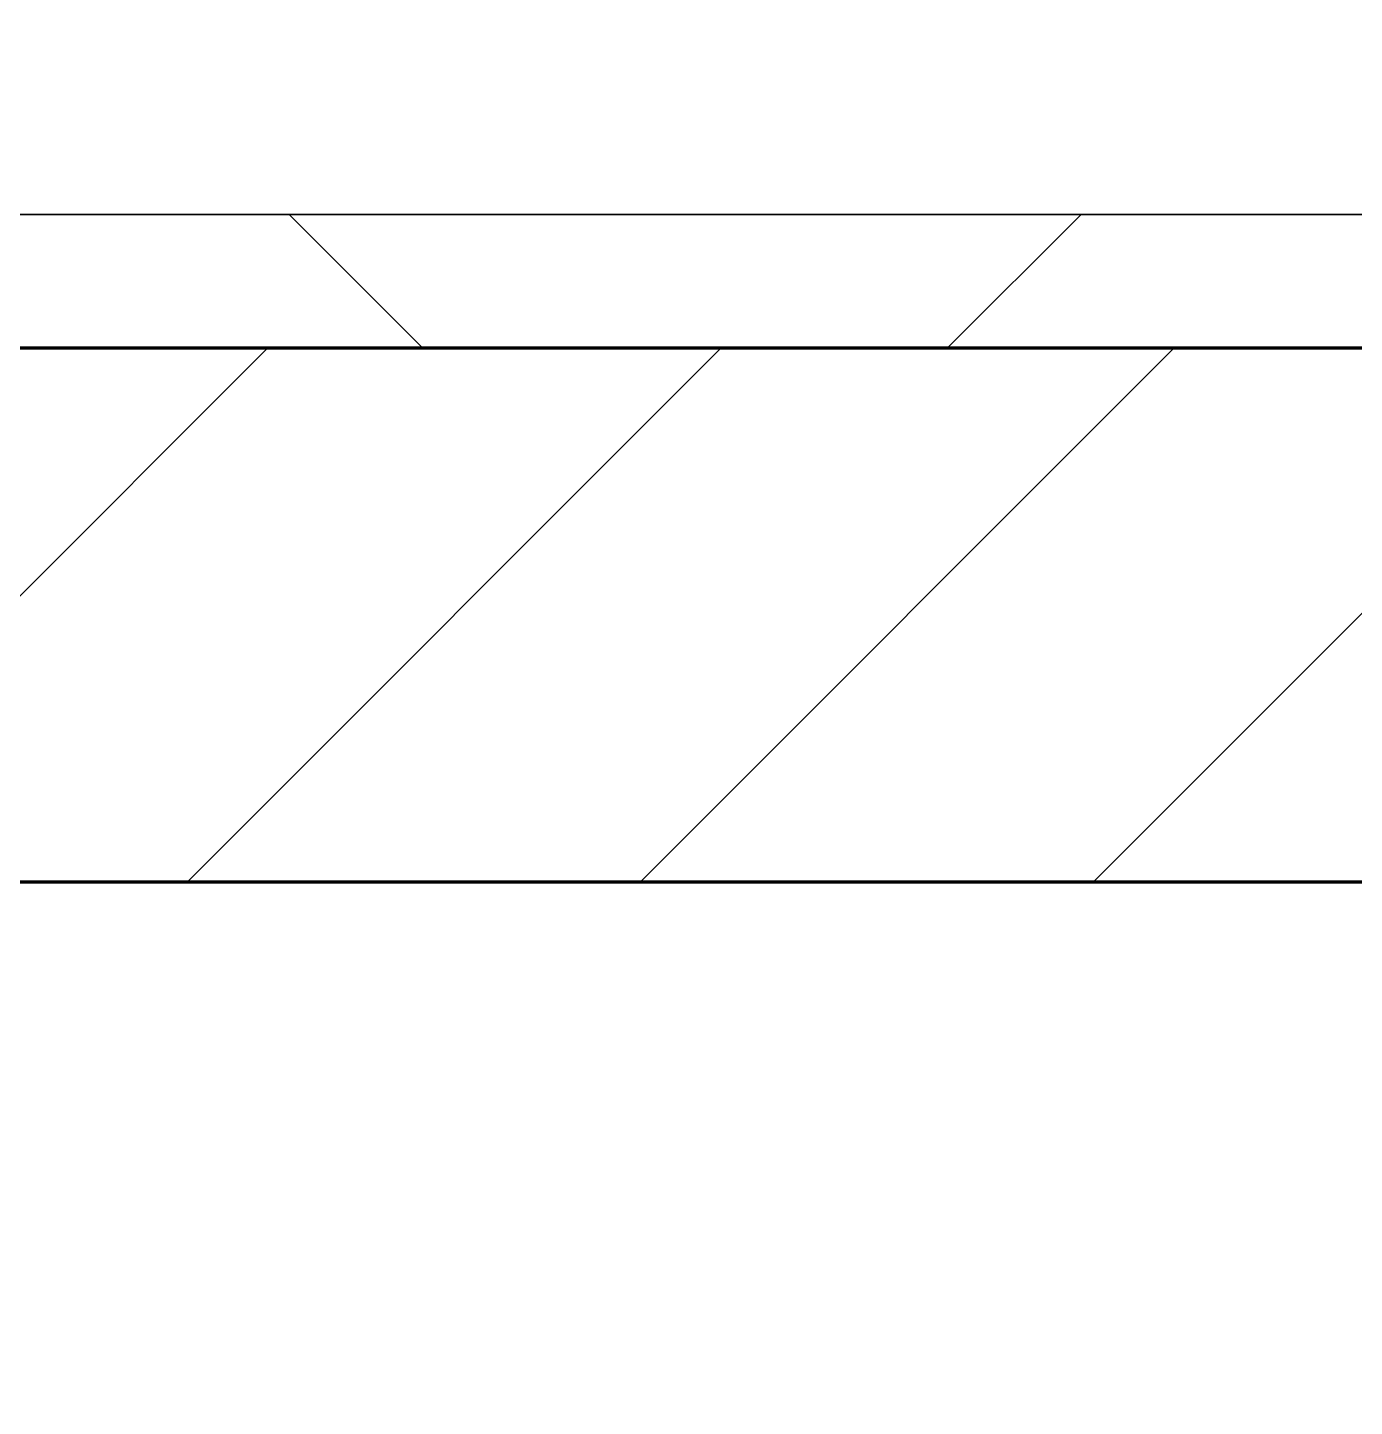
# Model space of a CAD drawing. Header units: millimetres. Extents: x -726012 to -647389, y -20772 to 18805.
# Drawn here: x -681402 to -680905, y 3733 to 4249 of the extents above; entities that cross this region are included whole.
import ezdxf
from ezdxf.xclip import XClip

# ---------------------------------------------------------------- set-up
doc = ezdxf.new("R2010")
doc.units = ezdxf.units.MM
doc.header["$XCLIPFRAME"] = 0
for name, color, linetype, lineweight in [('A-GLAZ-CURT', 2, 'Continuous', 9), ('A-WALL', 5, 'Continuous', 35), ('A-WALL-FNSH', 2, 'Continuous', 35), ('A-WALL-PATT', 1, 'Continuous', 35)]:
    doc.layers.add(name, color=color, linetype=linetype, lineweight=lineweight)
doc.layers.add('A11_ALU.SOLID SHEET', color=2, linetype='Continuous')

# ---------------------------------------------------------------- blocks, each defined once
blk = doc.blocks.new('PPLS-PP19_Custom Tile Pattern - Custom Tile Pattern-V191-4233-01 ENLARGED MULTI-PURPOSE LEVEL - REFLECTED CEILING PLAN - SHEET 4')
at = {"layer": 'A-GLAZ-CURT'}
for p, q in [((-300, 0), (300, 0)), ((300, 0), (-300, 0)), ((230.06, 0), (300, 0)), ((-300, -50), (300, -50)), ((300, -50), (-300, -50))]:
    blk.add_line(p, q, dxfattribs=at)
for points, knots in [([(300, 0), (286.53, 0), (254.22, 0), (207.11, 0), (177.41, 0), (159.34, 0), (158.33, 0), (158.3, 0)], [-285.253232, -285.253232, -285.253232, -285.253232, -244.693688, -187.987675, -143.776725, -129.632772, -123.352749, -123.352749, -123.352749, -123.352749]), ([(171.51, 0), (176.48, 0), (193.23, 0), (201.73, 0), (208.81, 0), (213.9, 0), (241.96, 0), (266.73, 0), (281.71, 0), (291.71, 0), (296.52, 0), (297.86, 0), (298.09, 0)], [-7971.819559, -7971.819559, -7971.819559, -7971.819559, -7784.112253, -7606.717214, -7289.299508, -7042.621073, -6582.165592, -6068.460911, -5766.029927, -5566.724884, -5280.360606, -5199.253518, -5199.253518, -5199.253518, -5199.253518]), ([(300, 0), (288.22, 0), (268.61, 0), (249.23, 0), (242.41, 0)], [-12528.858583, -12528.858583, -12528.858583, -12528.858583, -11905.454923, -11507.003635, -11507.003635, -11507.003635, -11507.003635]), ([(284.76, 0), (284.76, 0), (285.09, 0), (287.47, 0), (293.59, 0), (297.76, 0), (300, 0)], [-4110.630118, -4110.630118, -4110.630118, -4110.630118, -4053.389046, -3959.664717, -3862.421465, -3746.95702, -3746.95702, -3746.95702, -3746.95702]), ([(297.38, 0), (295.84, 0), (291.62, 0), (285.38, 0), (284.87, 0)], [-4803.172655, -4803.172655, -4803.172655, -4803.172655, -4358.271401, -4143.037883, -4143.037883, -4143.037883, -4143.037883])]:
    blk.add_open_spline(points, degree=3, knots=knots, dxfattribs=at)
blk = doc.blocks.new('PPLS-PP19_Custom Tile Pattern - Custom Tile Pattern-V192-4233-01 ENLARGED MULTI-PURPOSE LEVEL - REFLECTED CEILING PLAN - SHEET 4')
at = {"layer": 'A-GLAZ-CURT'}
for p, q in [((-300, 0), (300, 0)), ((300, 0), (-300, 0)), ((-293.07, 0), (-275.75, 0)), ((-275.75, 0), (-293.07, 0)), ((-220.73, 0), (-205, 0)), ((-205, 0), (-220.73, 0)), ((-300, -50), (300, -50)), ((300, -50), (-300, -50))]:
    blk.add_line(p, q, dxfattribs=at)
at = {"layer": 'A-GLAZ-CURT', "flags": 128}
for points in [[(-300, 0), (-291.56, 0), (-283.3, 0), (-275.2, 0), (-267.26, 0), (-259.45, 0), (-251.77, 0), (-244.2, 0), (-236.74, 0), (-229.36, 0), (-222.06, 0)], [(-125.17, 0), (-128.55, 0), (-134.16, 0), (-140.03, 0), (-145.5, 0), (-150.63, 0), (-155.53, 0), (-160.27, 0), (-164.95, 0), (-169.65, 0), (-174.47, 0), (-179.49, 0), (-184.81, 0), (-190.44, 0), (-196.37, 0), (-202.58, 0), (-209.04, 0), (-215.73, 0), (-222.63, 0), (-229.72, 0), (-236.97, 0), (-244.39, 0), (-251.96, 0), (-259.67, 0), (-267.51, 0), (-275.48, 0), (-283.55, 0), (-291.73, 0), (-300, 0)], [(-221.16, 0), (-214.83, 0), (-207.71, 0), (-200.76, 0), (-194.02, 0), (-187.54, 0), (-181.38, 0), (-175.58, 0), (-170.25, 0), (-165.64, 0), (-162.01, 0), (-159.53, 0), (-157.46, 0), (-154.52, 0), (-149.42, 0), (-141.84, 0), (-132.81, 0), (-126.08, 0)]]:
    blk.add_lwpolyline(points, dxfattribs=at)
at = {"layer": 'A-GLAZ-CURT'}
for points, knots in [([(-300, 0), (-284.65, 0), (-256.5, 0), (-231.93, 0), (-221.15, 0)], [-5323.127839, -5323.127839, -5323.127839, -5323.127839, -4502.809032, -3787.469922, -3787.469922, -3787.469922, -3787.469922]), ([(-221.16, 0), (-240.18, 0), (-265.46, 0), (-294.48, 0), (-300, 0)], [-14977.700258, -14977.700258, -14977.700258, -14977.700258, -13729.592194, -13439.944408, -13439.944408, -13439.944408, -13439.944408]), ([(-153.74, 0), (-155.46, 0), (-160.55, 0), (-174.02, 0), (-185.59, 0), (-209.77, 0), (-232.01, 0), (-255.22, 0), (-262.59, 0), (-264.9, 0), (-265.4, 0)], [-2390.795538, -2390.795538, -2390.795538, -2390.795538, -2237.412286, -2029.680487, -1755.085331, -1400.429864, -858.079193, -543.655514, -208.940337, 0, 0, 0, 0]), ([(-258.6, 0), (-257.91, 0), (-254.26, 0), (-241.25, 0), (-228.97, 0), (-221.58, 0), (-221.17, 0)], [-5722.54675, -5722.54675, -5722.54675, -5722.54675, -5657.471696, -5413.335975, -5017.494783, -4993.736133, -4993.736133, -4993.736133, -4993.736133]), ([(-221.17, 0), (-221.73, 0), (-224.86, 0), (-231.26, 0), (-233.46, 0), (-234, 0)], [-1006.738829, -1006.738829, -1006.738829, -1006.738829, -978.033455, -846.069444, -682.911962, -682.911962, -682.911962, -682.911962]), ([(-233.49, 0), (-233.44, 0), (-232.38, 0), (-230.74, 0), (-225.3, 0), (-223.63, 0)], [-455.274641, -455.274641, -455.274641, -455.274641, -440.605512, -119.536984, 0, 0, 0, 0]), ([(-223.63, 0), (-219.39, 0), (-206.17, 0), (-188.58, 0), (-169.3, 0), (-158.49, 0), (-152.83, 0)], [-5463.295695, -5463.295695, -5463.295695, -5463.295695, -5161.076232, -4739.070012, -4465.409639, -4163.818493, -4163.818493, -4163.818493, -4163.818493]), ([(-221.12, 0), (-218.31, 0), (-212.62, 0), (-200.2, 0), (-185.8, 0), (-171.77, 0), (-158.7, 0), (-157.22, 0)], [-4992.826024, -4992.826024, -4992.826024, -4992.826024, -4832.723979, -4666.091899, -4349.945572, -4000.813434, -3840.635403, -3840.635403, -3840.635403, -3840.635403]), ([(-152.83, 0), (-171.32, 0), (-193.69, 0), (-218.46, 0), (-220.62, 0)], [-16631.697445, -16631.697445, -16631.697445, -16631.697445, -15131.813646, -14989.627579, -14989.627579, -14989.627579, -14989.627579]), ([(-220.39, 0), (-204.31, 0), (-166.52, 0), (-129.95, 0), (-110.8, 0), (-99.5, 0), (-91.46, 0)], [-3770.548886, -3770.548886, -3770.548886, -3770.548886, -2700.551212, -1002.059161, -460.363443, 0, 0, 0, 0]), ([(-133.82, 0), (-135.51, 0), (-137.8, 0), (-149.31, 0), (-162.01, 0), (-177.91, 0), (-198.58, 0), (-212.44, 0), (-220.15, 0)], [-2731.647847, -2731.647847, -2731.647847, -2731.647847, -2418.507304, -2308.929706, -2113.765672, -1763.376603, -1422.553702, -1024.367943, -1024.367943, -1024.367943, -1024.367943]), ([(-84.5, 0), (-97.89, 0), (-120.06, 0), (-146.51, 0), (-152.67, 0)], [-18863.370749, -18863.370749, -18863.370749, -18863.370749, -17136.203329, -16636.165947, -16636.165947, -16636.165947, -16636.165947]), ([(-137.88, 0), (-140.56, 0), (-147.66, 0), (-147.68, 0), (-152.13, 0), (-152.65, 0)], [-3187.727384, -3187.727384, -3187.727384, -3187.727384, -2919.378265, -2477.344047, -2424.903925, -2424.903925, -2424.903925, -2424.903925]), ([(-152.35, 0), (-151.03, 0), (-147.71, 0), (-143.57, 0), (-138.62, 0)], [-3494.978217, -3494.978217, -3494.978217, -3494.978217, -3371.022232, -3227.460399, -3227.460399, -3227.460399, -3227.460399]), ([(-152.01, 0), (-146.22, 0), (-136.84, 0), (-127.33, 0), (-124.19, 0), (-123.43, 0), (-123.28, 0)], [-4149.119819, -4149.119819, -4149.119819, -4149.119819, -3839.893365, -3647.167523, -3488.92562, -3439.852845, -3439.852845, -3439.852845, -3439.852845]), ([(-118.78, 0), (-121.86, 0), (-126.28, 0), (-136.96, 0), (-147.46, 0), (-150.03, 0), (-150.57, 0)], [-5938.474035, -5938.474035, -5938.474035, -5938.474035, -5700.061948, -5508.838257, -5298.784692, -5196.16478, -5196.16478, -5196.16478, -5196.16478]), ([(-150.34, 0), (-150.07, 0), (-147.75, 0), (-142.6, 0), (-127.26, 0), (-107.3, 0), (-94.26, 0), (-85.51, 0), (-84.51, 0)], [-4948.728362, -4948.728362, -4948.728362, -4948.728362, -4883.323924, -4440.880425, -4054.690705, -3793.097032, -3402.597032, -3351.955715, -3351.955715, -3351.955715, -3351.955715]), ([(-84.5, 0), (-92.55, 0), (-112.12, 0), (-130.52, 0), (-147.74, 0), (-149.07, 0)], [-7434.36272, -7434.36272, -7434.36272, -7434.36272, -7004.680444, -6449.282163, -6277.220794, -6277.220794, -6277.220794, -6277.220794]), ([(-148.23, 0), (-146.94, 0), (-140.15, 0), (-137.28, 0), (-133.93, 0), (-128.78, 0), (-126.5, 0)], [-6162.058746, -6162.058746, -6162.058746, -6162.058746, -6017.569127, -5560.701257, -5364.112219, -5231.017328, -5231.017328, -5231.017328, -5231.017328]), ([(-86.16, 0), (-91.37, 0), (-104.13, 0), (-122.65, 0), (-139.03, 0), (-146.11, 0), (-146.95, 0)], [-1681.3698, -1681.3698, -1681.3698, -1681.3698, -1374.161226, -945.742622, -741.901385, -489.130243, -489.130243, -489.130243, -489.130243]), ([(-146.69, 0), (-146.59, 0), (-145.49, 0), (-135.69, 0), (-128.29, 0), (-125.15, 0)], [-420.34245, -420.34245, -420.34245, -420.34245, -406.956646, -290.263673, 0, 0, 0, 0]), ([(-127.41, 0), (-131.63, 0), (-133.16, 0), (-134.09, 0), (-134.15, 0)], [-8540.990293, -8540.990293, -8540.990293, -8540.990293, -8266.114998, -8246.473386, -8246.473386, -8246.473386, -8246.473386]), ([(-134.15, 0), (-133.32, 0), (-130.31, 0), (-117.33, 0), (-97.23, 0), (-87.48, 0), (-85.19, 0)], [-7657.439573, -7657.439573, -7657.439573, -7657.439573, -7293.749979, -6839.55839, -6236.997189, -6037.596586, -6037.596586, -6037.596586, -6037.596586]), ([(-120.13, 0), (-120.14, 0), (-120.24, 0), (-121.3, 0), (-129.25, 0), (-133.82, 0)], [-2933.992132, -2933.992132, -2933.992132, -2933.992132, -2920.575025, -2840.280255, -2731.647847, -2731.647847, -2731.647847, -2731.647847]), ([(-113.43, 0), (-113.44, 0), (-113.96, 0), (-119.73, 0), (-125.43, 0), (-127.03, 0), (-127.41, 0)], [-328.499627, -328.499627, -328.499627, -328.499627, -282.672656, -98.539552, -24.539552, 0, 0, 0, 0]), ([(-126.5, 0), (-122.44, 0), (-108.71, 0), (-95.25, 0), (-86.1, 0), (-85.05, 0)], [-5231.017328, -5231.017328, -5231.017328, -5231.017328, -4994.692869, -4542.524482, -4483.729138, -4483.729138, -4483.729138, -4483.729138]), ([(-125.15, 0), (-124.93, 0), (-121.96, 0), (-113.01, 0), (-98.9, 0), (-90.41, 0), (-84.66, 0)], [-3362.7396, -3362.7396, -3362.7396, -3362.7396, -3342.215224, -3074.362186, -2902.289527, -2605.247022, -2605.247022, -2605.247022, -2605.247022]), ([(-122.08, 0), (-122.01, 0), (-121.69, 0), (-121.2, 0), (-120.88, 0)], [-3136.336417, -3136.336417, -3136.336417, -3136.336417, -3110.304437, -3035.164275, -3035.164275, -3035.164275, -3035.164275]), ([(-84.85, 0), (-92.14, 0), (-101.89, 0), (-114.02, 0), (-117.28, 0), (-118.78, 0)], [-618.591045, -618.591045, -618.591045, -618.591045, -229.489605, -116.330425, 0, 0, 0, 0]), ([(-117.74, 0), (-117.19, 0), (-114.78, 0), (-113.43, 0), (-113.43, 0)], [-821.249067, -821.249067, -821.249067, -821.249067, -394.672656, -330.879064, -330.879064, -330.879064, -330.879064]), ([(-36.62, 0), (-36.62, 0), (-40.35, 0), (-44.32, 0), (-58.97, 0), (-85.2, 0), (-107.61, 0), (-116.56, 0), (-117.56, 0)], [-4069.478503, -4069.478503, -4069.478503, -4069.478503, -3858.647035, -3538.256648, -2842.901703, -2193.204658, -1433.981041, -985.49888, -985.49888, -985.49888, -985.49888]), ([(-115.82, 0), (-114.96, 0), (-110.41, 0), (-98.16, 0), (-88.43, 0), (-84.52, 0)], [-5724.064692, -5724.064692, -5724.064692, -5724.064692, -5430.283136, -5103.229623, -4892.245811, -4892.245811, -4892.245811, -4892.245811]), ([(9.32, 0), (9.08, 0), (7.65, 0), (2.57, 0), (-12.23, 0), (-25.64, 0), (-40, 0), (-56.24, 0), (-75.59, 0), (-94, 0), (-112.01, 0), (-114.94, 0), (-115.63, 0)], [-2922.926651, -2922.926651, -2922.926651, -2922.926651, -2882.788014, -2720.818881, -2518.50168, -2125.455881, -1792.521578, -1466.981642, -1208.454564, -789.402658, -501.969187, -243.577221, -243.577221, -243.577221, -243.577221]), ([(-91.46, 0), (-90.09, 0), (-84.7, 0), (-77.43, 0), (-72.73, 0), (-72.64, 0), (-72.64, 0)], [-19832.387487, -19832.387487, -19832.387487, -19832.387487, -19753.885894, -19541.04734, -19478.625389, -19471.062469, -19471.062469, -19471.062469, -19471.062469]), ([(-63.96, 0), (-64.13, 0), (-72.5, 0), (-80.63, 0), (-86.16, 0)], [-2171.769325, -2171.769325, -2171.769325, -2171.769325, -2007.031671, -1681.3698, -1681.3698, -1681.3698, -1681.3698]), ([(-36.33, 0), (-36.43, 0), (-37.27, 0), (-45.02, 0), (-46.13, 0), (-60.59, 0), (-74.29, 0), (-82.34, 0), (-84.5, 0)], [-1855.773136, -1855.773136, -1855.773136, -1855.773136, -1810.870157, -1672.078046, -1405.135169, -1060.00838, -740.068933, -624.796174, -624.796174, -624.796174, -624.796174]), ([(-84.5, 0), (-76.22, 0), (-62.81, 0), (-54.4, 0), (-48.53, 0), (-31.15, 0), (-23.32, 0), (-16.22, 0)], [-4473.451114, -4473.451114, -4473.451114, -4473.451114, -4008.285538, -3689.699207, -3546.54457, -3315.260113, -2881.207555, -2881.207555, -2881.207555, -2881.207555]), ([(-72.93, 0), (-75.51, 0), (-79.51, 0), (-83.94, 0), (-84.49, 0)], [-19442.345229, -19442.345229, -19442.345229, -19442.345229, -18935.241197, -18863.835505, -18863.835505, -18863.835505, -18863.835505]), ([(-84.48, 0), (-81.04, 0), (-72, 0), (-62.74, 0), (-60.36, 0), (-59.97, 0)], [-6016.723935, -6016.723935, -6016.723935, -6016.723935, -5713.340575, -5140.470607, -5006.787413, -5006.787413, -5006.787413, -5006.787413]), ([(-26.75, 0), (-27.82, 0), (-36.18, 0), (-53.55, 0), (-71.18, 0), (-82.92, 0), (-84.2, 0)], [-8718.362214, -8718.362214, -8718.362214, -8718.362214, -8532.293389, -8073.216054, -7508.296369, -7439.669089, -7439.669089, -7439.669089, -7439.669089]), ([(-83.89, 0), (-78.63, 0), (-71.46, 0), (-65.93, 0), (-65.07, 0)], [-2592.111775, -2592.111775, -2592.111775, -2592.111775, -2322.099534, -2241.8264, -2241.8264, -2241.8264, -2241.8264]), ([(-83.82, 0), (-79.95, 0), (-74.27, 0), (-68.41, 0), (-65.12, 0), (-63.63, 0)], [-3340.391645, -3340.391645, -3340.391645, -3340.391645, -3144.956779, -3050.982048, -2969.237017, -2969.237017, -2969.237017, -2969.237017]), ([(-83.37, 0), (-82.02, 0), (-66.92, 0), (-42.53, 0), (-12.78, 0), (4.23, 0), (9.64, 0), (10.14, 0), (10.18, 0)], [-4871.544419, -4871.544419, -4871.544419, -4871.544419, -4799.173296, -4065.652676, -3589.737505, -3285.047089, -3066.359526, -3044.715262, -3044.715262, -3044.715262, -3044.715262]), ([(-29.03, 0), (-33.97, 0), (-43.74, 0), (-56.37, 0), (-71.66, 0), (-77.83, 0), (-82.66, 0), (-83.28, 0), (-83.28, 0)], [-2680.714891, -2680.714891, -2680.714891, -2680.714891, -2413.671296, -2161.752162, -2006.592567, -1646.621388, -1424.436217, -1393.971743, -1393.971743, -1393.971743, -1393.971743]), ([(-83.28, 0), (-83.28, 0), (-82.91, 0), (-76.14, 0), (-62.97, 0), (-48.14, 0), (-36.49, 0), (-33.57, 0), (-29.94, 0), (-28.57, 0)], [-1393.4169, -1393.4169, -1393.4169, -1393.4169, -1353.722004, -1274.333717, -1073.56893, -651.549973, -296.515819, -83.513472, 0, 0, 0, 0]), ([(-66.39, 0), (-66.39, 0), (-63.63, 0), (-53.63, 0), (-34.42, 0), (-29.82, 0), (-29.19, 0)], [-2493.31794, -2493.31794, -2493.31794, -2493.31794, -2315.303971, -1809.437387, -963.711516, -666.19313, -666.19313, -666.19313, -666.19313]), ([(-16.18, 0), (-28.74, 0), (-48.71, 0), (-65.77, 0), (-66.37, 0), (-66.38, 0)], [-3657.681667, -3657.681667, -3657.681667, -3657.681667, -2981.410125, -2542.574734, -2498.224237, -2498.224237, -2498.224237, -2498.224237]), ([(-63.63, 0), (-61.49, 0), (-57.39, 0), (-54.49, 0), (-45.2, 0), (-40.79, 0), (-40.46, 0), (-40.44, 0)], [-2969.237017, -2969.237017, -2969.237017, -2969.237017, -2851.217951, -2734.127174, -2474.780881, -2410.990208, -2350.645972, -2350.645972, -2350.645972, -2350.645972]), ([(-58.83, 0), (-58.37, 0), (-57.29, 0), (-54.23, 0), (-46.33, 0), (-42.62, 0), (-41.76, 0)], [-4859.52896, -4859.52896, -4859.52896, -4859.52896, -4680.891996, -4469.85053, -4321.566175, -4270.495146, -4270.495146, -4270.495146, -4270.495146]), ([(-51.83, 0), (-51.83, 0), (-51.78, 0), (-47.4, 0), (-46.01, 0), (-40.22, 0), (-36.78, 0)], [-632.814994, -632.814994, -632.814994, -632.814994, -627.965721, -508.377888, -260.442412, 0, 0, 0, 0]), ([(76.63, 0), (74.8, 0), (67.65, 0), (53.52, 0), (37, 0), (24.07, 0), (12.82, 0), (-2.9, 0), (-20.62, 0), (-32.81, 0), (-44.85, 0), (-51.43, 0), (-51.79, 0)], [-3095.572228, -3095.572228, -3095.572228, -3095.572228, -2950.589685, -2634.532728, -2313.748533, -2106.613311, -1925.670641, -1617.263037, -1290.787923, -1039.307308, -819.71621, -644.910881, -644.910881, -644.910881, -644.910881]), ([(-41.76, 0), (-39.9, 0), (-37.72, 0), (-36.92, 0), (-36.77, 0)], [-4270.495146, -4270.495146, -4270.495146, -4270.495146, -4161.040818, -4106.245333, -4106.245333, -4106.245333, -4106.245333]), ([(-36.78, 0), (-32.43, 0), (-19.22, 0), (8.83, 0), (35.15, 0), (50.85, 0), (51.96, 0)], [-6191.144455, -6191.144455, -6191.144455, -6191.144455, -5862.463379, -5340.621928, -4573.028122, -4514.376165, -4514.376165, -4514.376165, -4514.376165]), ([(-36.29, 0), (-36.29, 0), (-34.66, 0), (-28.88, 0), (-26.95, 0), (-26.54, 0)], [-9150.272121, -9150.272121, -9150.272121, -9150.272121, -9057.163041, -8919.836787, -8834.607043, -8834.607043, -8834.607043, -8834.607043]), ([(-16.16, 0), (-18.31, 0), (-25.78, 0), (-34.76, 0), (-36.04, 0)], [-9529.46506, -9529.46506, -9529.46506, -9529.46506, -9424.652049, -9182.880979, -9182.880979, -9182.880979, -9182.880979]), ([(-33.34, 0), (-33.34, 0), (-32.93, 0), (-31.16, 0), (-30.52, 0)], [-2415.024266, -2415.024266, -2415.024266, -2415.024266, -2357.633367, -2323.618664, -2323.618664, -2323.618664, -2323.618664]), ([(70.61, 0), (66.16, 0), (55.8, 0), (39.61, 0), (24.74, 0), (2.64, 0), (-17.84, 0), (-30.57, 0), (-31.82, 0), (-32, 0)], [-4647.237329, -4647.237329, -4647.237329, -4647.237329, -4326.416877, -4098.545751, -3766.694881, -3333.063701, -2994.501669, -2698.150104, -2614.070998, -2614.070998, -2614.070998, -2614.070998]), ([(-30.76, 0), (-30.73, 0), (-29.99, 0), (-23.75, 0), (-16.43, 0), (-16.22, 0)], [-54176.191683, -54176.191683, -54176.191683, -54176.191683, -54157.274271, -53749.15266, -53737.206967, -53737.206967, -53737.206967, -53737.206967]), ([(-30.52, 0), (-27.11, 0), (-22.91, 0), (-17.95, 0), (-16.2, 0)], [-2323.618664, -2323.618664, -2323.618664, -2323.618664, -2142.497158, -2048.489622, -2048.489622, -2048.489622, -2048.489622]), ([(-16.14, 0), (-17, 0), (-19.97, 0), (-25.97, 0), (-29.52, 0), (-30.21, 0)], [-54954.533131, -54954.533131, -54954.533131, -54954.533131, -54789.006179, -54461.685999, -54290.791712, -54290.791712, -54290.791712, -54290.791712]), ([(8.33, 0), (8.19, 0), (7.18, 0), (0.32, 0), (-13.89, 0), (-24.92, 0), (-29.03, 0)], [-3574.286521, -3574.286521, -3574.286521, -3574.286521, -3526.962355, -3285.499107, -2903.012179, -2680.714891, -2680.714891, -2680.714891, -2680.714891]), ([(-28.98, 0), (-28.66, 0), (-27.39, 0), (-24.45, 0), (-22.56, 0)], [-166.548282, -166.548282, -166.548282, -166.548282, -102.06493, 0, 0, 0, 0]), ([(-28.57, 0), (-26.93, 0), (-20.29, 0), (-11.45, 0), (2.08, 0), (13.15, 0), (21.24, 0), (24.62, 0), (24.72, 0), (24.72, 0)], [-5361.429781, -5361.429781, -5361.429781, -5361.429781, -5261.36855, -5050.479954, -4785.90057, -4596.498881, -4445.288762, -4384.376941, -4376.041937, -4376.041937, -4376.041937, -4376.041937]), ([(-16.02, 0), (-15.84, 0), (-14.88, 0), (-11.36, 0), (-7.66, 0), (-6.6, 0), (-6.44, 0)], [-56353.592234, -56353.592234, -56353.592234, -56353.592234, -56344.022017, -56303.229861, -56166.290093, -56124.392176, -56124.392176, -56124.392176, -56124.392176]), ([(30.82, 0), (29.27, 0), (20.14, 0), (5.26, 0), (-8.81, 0), (-16, 0)], [-10462.034656, -10462.034656, -10462.034656, -10462.034656, -10363.088938, -9884.23066, -9532.07602, -9532.07602, -9532.07602, -9532.07602]), ([(31.18, 0), (25.97, 0), (11.99, 0), (-3.89, 0), (-14.31, 0), (-15.82, 0)], [-4496.803627, -4496.803627, -4496.803627, -4496.803627, -4222.080604, -3745.412743, -3664.062215, -3664.062215, -3664.062215, -3664.062215]), ([(-15.39, 0), (-8.27, 0), (8.61, 0), (15.02, 0), (22.91, 0), (31, 0), (39.04, 0), (51.19, 0), (58.74, 0), (61.34, 0), (61.45, 0)], [-2864.387349, -2864.387349, -2864.387349, -2864.387349, -2439.246196, -2084.094819, -1956.422387, -1818.904206, -1645.594513, -1443.202566, -1228.752106, -1120.932285, -1120.932285, -1120.932285, -1120.932285]), ([(-15.34, 0), (-9.38, 0), (7.66, 0), (22.06, 0), (37.44, 0), (45.92, 0), (57.76, 0), (64.47, 0), (72.74, 0), (75.22, 0), (76.03, 0), (76.21, 0)], [-2033.166331, -2033.166331, -2033.166331, -2033.166331, -1716.209403, -1206.526904, -1089.329421, -901.315459, -753.071572, -495.328968, -421.953223, -334.951786, -290.452333, -290.452333, -290.452333, -290.452333]), ([(-15.19, 0), (-13.07, 0), (7.48, 0), (42.82, 0), (88.72, 0), (120.63, 0), (138.28, 0), (138.53, 0)], [-461.142613, -461.142613, -461.142613, -461.142613, -429.606584, -390.253598, -346.313304, -291.370682, -290.5735, -290.5735, -290.5735, -290.5735]), ([(-6.54, 0), (-6.73, 0), (-7.2, 0), (-7.6, 0), (-7.79, 0)], [-56009.792147, -56009.792147, -56009.792147, -56009.792147, -55949.290093, -55895.192118, -55895.192118, -55895.192118, -55895.192118]), ([(-2.63, 0), (-2.47, 0), (-1.22, 0), (4.92, 0), (15.97, 0), (22.54, 0), (24.49, 0)], [-226.825321, -226.825321, -226.825321, -226.825321, -220.269177, -206.416616, -198.214427, -187.717507, -187.717507, -187.717507, -187.717507]), ([(103.09, 0), (101.08, 0), (86.31, 0), (63.34, 0), (35.84, 0), (12, 0), (3.08, 0), (-1.67, 0), (-2.25, 0)], [-375.435014, -375.435014, -375.435014, -375.435014, -369.147452, -330.153101, -307.516438, -285.83788, -246.234814, -234.646884, -234.646884, -234.646884, -234.646884]), ([(24.69, 0), (24.54, 0), (20.99, 0), (15.48, 0), (10.8, 0), (9.63, 0)], [-4368.572414, -4368.572414, -4368.572414, -4368.572414, -4306.476363, -4080.000647, -3772.857994, -3772.857994, -3772.857994, -3772.857994]), ([(18.16, 0), (19.15, 0), (24.25, 0), (25.66, 0), (26.12, 0)], [-5700.113719, -5700.113719, -5700.113719, -5700.113719, -5554.232259, -5302.431367, -5302.431367, -5302.431367, -5302.431367]), ([(51.57, 0), (48.5, 0), (43.08, 0), (29.53, 0), (20.67, 0), (18.85, 0), (18.16, 0)], [-6518.871504, -6518.871504, -6518.871504, -6518.871504, -6314.283804, -6135.05769, -5972.647715, -5832.674503, -5832.674503, -5832.674503, -5832.674503]), ([(27.44, 0), (27.9, 0), (29.54, 0), (37.81, 0), (46.21, 0), (52.06, 0)], [-5037.309798, -5037.309798, -5037.309798, -5037.309798, -4887.603822, -4705.298446, -4374.505878, -4374.505878, -4374.505878, -4374.505878]), ([(27.89, 0), (29.09, 0), (33.4, 0), (48.37, 0), (71.92, 0), (98.81, 0), (113.03, 0), (120.21, 0)], [-147.777612, -147.777612, -147.777612, -147.777612, -135.792042, -118.513713, -97.899267, -63.759246, -43.933885, -43.933885, -43.933885, -43.933885]), ([(51.17, 0), (49.96, 0), (43.96, 0), (36.46, 0), (30.82, 0)], [-498.192126, -498.192126, -498.192126, -498.192126, -360.610861, 0, 0, 0, 0]), ([(136.44, 0), (121.66, 0), (86.93, 0), (51.16, 0), (31.18, 0)], [-106.750556, -106.750556, -106.750556, -106.750556, -59.610984, 0, 0, 0, 0]), ([(120.51, 0), (115.67, 0), (99.97, 0), (76.86, 0), (57.82, 0), (46.51, 0), (41.18, 0), (36.02, 0), (35.54, 0), (35.54, 0)], [-423.648723, -423.648723, -423.648723, -423.648723, -401.860199, -357.622665, -341.267687, -334.000314, -326.15566, -319.318397, -317.489778, -317.489778, -317.489778, -317.489778]), ([(36.29, 0), (37.77, 0), (48.82, 0), (64.79, 0), (95.91, 0), (124.45, 0), (132.42, 0), (134.6, 0)], [-314.598523, -314.598523, -314.598523, -314.598523, -305.899624, -287.17622, -249.500363, -194.761443, -152.241002, -152.241002, -152.241002, -152.241002]), ([(114.39, 0), (114.2, 0), (112.08, 0), (105.42, 0), (92.38, 0), (85.59, 0), (74.4, 0), (62.26, 0), (55.55, 0), (52.39, 0), (52.14, 0)], [-8148.58938, -8148.58938, -8148.58938, -8148.58938, -8105.191388, -7723.759874, -7531.75727, -7135.649961, -6924.452779, -6738.82075, -6548.303034, -6531.363705, -6531.363705, -6531.363705, -6531.363705]), ([(52.16, 0), (52.49, 0), (59.81, 0), (71.67, 0), (84.83, 0), (86.01, 0), (92.51, 0), (94.33, 0)], [-4372.674124, -4372.674124, -4372.674124, -4372.674124, -4353.683244, -3960.84581, -3759.045785, -3336.541051, -2783.776468, -2783.776468, -2783.776468, -2783.776468]), ([(52.16, 0), (60.05, 0), (71.9, 0), (82.12, 0), (83.66, 0)], [-4510.908597, -4510.908597, -4510.908597, -4510.908597, -4094.177415, -3869.465285, -3869.465285, -3869.465285, -3869.465285]), ([(61.47, 0), (61.47, 0), (61.21, 0), (54.61, 0), (53.71, 0), (53.56, 0)], [-1113.311073, -1113.311073, -1113.311073, -1113.311073, -1096.402191, -891.204116, -747.28819, -747.28819, -747.28819, -747.28819]), ([(76.22, 0), (75.58, 0), (73.64, 0), (71.05, 0), (70.61, 0)], [-193.634889, -193.634889, -193.634889, -193.634889, -31.537676, 0, 0, 0, 0]), ([(94.4, 0), (94.4, 0), (94.64, 0), (99.11, 0), (108.97, 0), (120.79, 0), (139.94, 0), (163.31, 0), (181.07, 0), (188.05, 0)], [-2348.345796, -2348.345796, -2348.345796, -2348.345796, -2310.419338, -2233.599744, -2052.234781, -1843.028543, -1530.39897, -1095.004608, -529.74427, -529.74427, -529.74427, -529.74427]), ([(119.93, 0), (118.96, 0), (114.09, 0), (108.04, 0), (103.09, 0)], [-19.969948, -19.969948, -19.969948, -19.969948, -15.488593, 0, 0, 0, 0]), ([(120.2, 0), (117.42, 0), (114.15, 0), (111.98, 0), (105.66, 0), (105.23, 0), (105.23, 0)], [-9435.208756, -9435.208756, -9435.208756, -9435.208756, -9220.200448, -9012.77275, -8966.157302, -8929.495943, -8929.495943, -8929.495943, -8929.495943]), ([(105.26, 0), (105.52, 0), (111.01, 0), (112.65, 0), (113.59, 0)], [-8920.561005, -8920.561005, -8920.561005, -8920.561005, -8814.835624, -8577.462505, -8577.462505, -8577.462505, -8577.462505]), ([(157.9, 0), (156.77, 0), (151.67, 0), (143.29, 0), (134.04, 0), (126.24, 0), (122.3, 0), (120.61, 0), (120.45, 0)], [-10292.955006, -10292.955006, -10292.955006, -10292.955006, -10098.273015, -9847.788484, -9677.714971, -9567.007022, -9453.21225, -9441.644699, -9441.644699, -9441.644699, -9441.644699]), ([(120.47, 0), (122.17, 0), (125.19, 0), (128.63, 0), (128.95, 0)], [-43.692836, -43.692836, -43.692836, -43.692836, -39.050993, -35.895543, -35.895543, -35.895543, -35.895543]), ([(129.02, 0), (129.02, 0), (124.41, 0), (122.92, 0), (120.93, 0), (120.55, 0)], [-35.386604, -35.386604, -35.386604, -35.386604, -31.430235, -22.807238, -20.958407, -20.958407, -20.958407, -20.958407]), ([(168.37, 0), (167.68, 0), (162.47, 0), (149.58, 0), (128.92, 0), (121.6, 0)], [-543.375029, -543.375029, -543.375029, -543.375029, -530.793311, -458.593899, -425.296832, -425.296832, -425.296832, -425.296832]), ([(128.58, 0), (128.8, 0), (130.16, 0), (139.26, 0), (152.67, 0), (161.24, 0), (162.19, 0), (162.75, 0)], [-633.326174, -633.326174, -633.326174, -633.326174, -627.736123, -618.981161, -602.094757, -592.980799, -581.414464, -581.414464, -581.414464, -581.414464]), ([(137.1, 0), (136, 0), (133.64, 0), (129.87, 0), (129.11, 0)], [-670.405967, -670.405967, -670.405967, -670.405967, -651.020627, -640.742133, -640.742133, -640.742133, -640.742133]), ([(188.79, 0), (186.37, 0), (180.73, 0), (171, 0), (161.95, 0), (161.28, 0), (158.35, 0), (157.85, 0), (157.77, 0)], [-11408.025132, -11408.025132, -11408.025132, -11408.025132, -11105.624034, -10839.086983, -10768.332124, -10666.779182, -10580.760289, -10550.278881, -10550.278881, -10550.278881, -10550.278881]), ([(188.81, 0), (182.16, 0), (171.9, 0), (159.34, 0), (158.33, 0), (158.3, 0)], [-168.292492, -168.292492, -168.292492, -168.292492, -143.776725, -129.632772, -123.352749, -123.352749, -123.352749, -123.352749]), ([(159.07, 0), (159.13, 0), (160.84, 0), (165.21, 0), (174.15, 0), (185.98, 0), (208.82, 0), (219.42, 0), (230.06, 0)], [-115.643202, -115.643202, -115.643202, -115.643202, -114.681583, -87.660824, -65.295536, -41.623857, -24.459831, 0, 0, 0, 0]), ([(162.75, 0), (165.4, 0), (170.91, 0), (172.61, 0), (172.61, 0)], [-111.264224, -111.264224, -111.264224, -111.264224, -56.742688, -19.085662, -19.085662, -19.085662, -19.085662]), ([(247.1, 0), (246.76, 0), (245.04, 0), (238.34, 0), (226.56, 0), (221.1, 0), (200.27, 0), (182.99, 0), (174.27, 0), (169.67, 0), (168.99, 0)], [-9649.085549, -9649.085549, -9649.085549, -9649.085549, -9581.591397, -9406.094246, -9221.510254, -9016.44624, -8717.832359, -8253.978395, -8152.463617, -8069.855175, -8069.855175, -8069.855175, -8069.855175]), ([(215.22, 0), (214.62, 0), (210.55, 0), (203.98, 0), (187.54, 0), (175.3, 0), (169.49, 0)], [-203.825446, -203.825446, -203.825446, -203.825446, -198.527383, -184.406837, -162.427601, -142.916156, -142.916156, -142.916156, -142.916156]), ([(171.51, 0), (176.48, 0), (193.23, 0), (201.73, 0), (208.81, 0), (213.9, 0), (241.96, 0), (266.73, 0), (281.71, 0), (291.71, 0), (296.52, 0), (297.86, 0), (298.09, 0)], [-7971.819559, -7971.819559, -7971.819559, -7971.819559, -7784.112253, -7606.717214, -7289.299508, -7042.621073, -6582.165592, -6068.460911, -5766.029927, -5566.724884, -5280.360606, -5199.253518, -5199.253518, -5199.253518, -5199.253518]), ([(172.07, 0), (177.66, 0), (187.87, 0), (201.08, 0), (207.47, 0), (213.96, 0), (215.11, 0)], [-255.364076, -255.364076, -255.364076, -255.364076, -237.955587, -223.92608, -215.862851, -208.75215, -208.75215, -208.75215, -208.75215])]:
    blk.add_open_spline(points, degree=3, knots=knots, dxfattribs=at)
for points in [[(-39.84, 0), (-39.08, 0), (-38.11, 0), (-37.36, 0)], [(-22.56, 0), (-20.49, 0), (-18.31, 0), (-16.17, 0)], [(-13, 0), (-13.74, 0), (-14.64, 0), (-15.78, 0)], [(24.49, 0), (25.23, 0), (25.72, 0), (26.04, 0)], [(80.35, 0), (79.57, 0), (78.27, 0), (76.63, 0)], [(84.06, 0), (83.48, 0), (82.41, 0), (81.72, 0)], [(168.74, 0), (168.74, 0), (169.81, 0), (171.51, 0)]]:
    blk.add_open_spline(points, degree=3, dxfattribs=at)
blk = doc.blocks.new('*U885')
at = {"layer": 'A-GLAZ-CURT'}
for name, p in [('PPLS-PP19_Custom Tile Pattern - Custom Tile Pattern-V191-4233-01 ENLARGED MULTI-PURPOSE LEVEL - REFLECTED CEILING PLAN - SHEET 4', (-5400, 11720.41)), ('PPLS-PP19_Custom Tile Pattern - Custom Tile Pattern-V192-4233-01 ENLARGED MULTI-PURPOSE LEVEL - REFLECTED CEILING PLAN - SHEET 4', (-4800, 11720.41))]:
    blk.add_blockref(name, p, dxfattribs=at)
blk = doc.blocks.new('*U1287')
blk.add_lwpolyline([(21173.36, -580), (28210, -580), (28210, -6849.96), (45954.15, -6849.96), (45954.15, 600), (82995.06, 600), (83086.47, 650), (90052, 650), (90392, 990), (103159.16, 990), (103159.16, 4990), (21173.36, 4990), (21173.36, 3485.45), (21203.36, 3485.45), (21203.36, 925.54), (21173.36, 925.54), (21173.36, -580)])

msp = doc.modelspace()

# ---------------------------------------------------------------- hatches: boundary and pattern name
at = {"layer": 'A-WALL-PATT', "lineweight": 9}
h = msp.add_hatch(dxfattribs=at)
h.set_pattern_fill('FP_3', color=256, style=0, pattern_type=2)
h.set_pattern_definition([(45, (0, 0), (-212.13203, 212.13203), []), (135, (0, 0), (-212.13203, -212.13203), [])])
h.paths.add_polyline_path([(-661708.03, 4129.02), (-661758.03, 4179.02), (-698678.22, 4179.02), (-698678.22, 4129.02), (-663127.46, 4129.02)])
h = msp.add_hatch(dxfattribs=at)
h.set_pattern_fill('FP_2', color=256, style=0, pattern_type=2)
h.set_pattern_definition([(45, (0, 0), (-84.852814, 84.852814), [])])
h.paths.add_polyline_path([(-661508.03, 3929.02), (-661708.03, 4129.02), (-698478.22, 4129.02), (-698478.22, 3929.02), (-661790.87, 3929.02)])

# ---------------------------------------------------------------- linework, layer by layer
at = {"layer": 'A-WALL', "color": 7, "lineweight": 70}
for p, q in [((-698478.22, 4129.02), (-661708.03, 4129.02)), ((-680392.37, 3929.02), (-698478.22, 3929.02))]:
    msp.add_line(p, q, dxfattribs=at)
at = {"layer": 'A-WALL-FNSH', "color": 250}
for p, q in [((-698678.22, 4179.02), (-661758.03, 4179.02)), ((-661708.03, 4129.02), (-698678.22, 4129.02))]:
    msp.add_line(p, q, dxfattribs=at)

# ---------------------------------------------------------------- block references
msp.add_blockref('*U885', (-676282.37, -7541.39))

# ---------------------------------------------------------------- next in the draw order: block references
at = {"layer": 'A11_ALU.SOLID SHEET'}
ref = msp.add_blockref('*U1287', (-744682.37, 3579.02), dxfattribs=at)
XClip(ref).set_block_clipping_path([(22516.8245944298, -23612.0000696909), (92487.8891097467, 7199.9972603897)])

doc.saveas('drawing.dxf')
